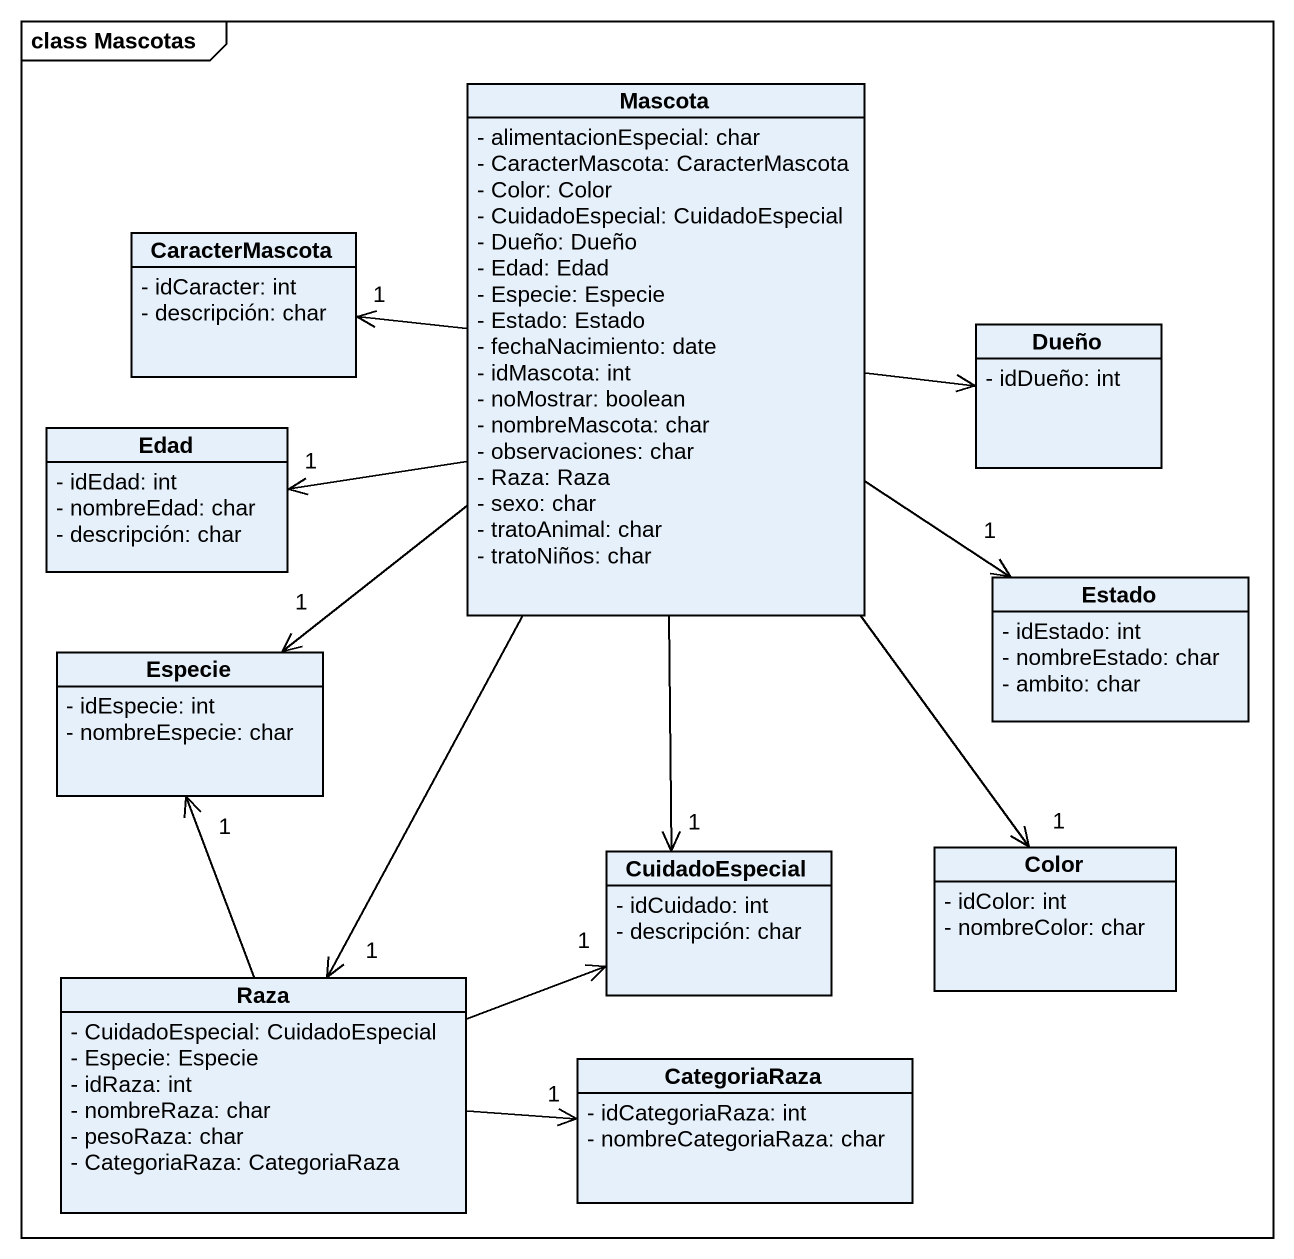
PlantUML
@startuml
mainframe class Mascotas
hide circle
hide empty members
skinparam classAttributeIconSize 0
class Mascota {
  - alimentacionEspecial: char
  - CaracterMascota: CaracterMascota
  - Color: Color
  - CuidadoEspecial: CuidadoEspecial
  - Dueño: Dueño
  - Edad: Edad
  - Especie: Especie
  - Estado: Estado
  - fechaNacimiento: date
  - idMascota: int
  - noMostrar: boolean
  - nombreMascota: char
  - observaciones: char
  - Raza: Raza
  - sexo: char
  - tratoAnimal: char
  - tratoNiños: char
}
class CaracterMascota {
  - idCaracter: int
  - descripción: char
}
class Dueño {
  - idDueño: int
}
class Edad {
  - idEdad: int
  - nombreEdad: char
  - descripción: char
}
class Estado {
  - idEstado: int
  - nombreEstado: char
  - ambito: char
}
class Especie {
  - idEspecie: int
  - nombreEspecie: char
}
class CuidadoEspecial {
  - idCuidado: int
  - descripción: char
}
class Color {
  - idColor: int
  - nombreColor: char
}
class Raza {
  - CuidadoEspecial: CuidadoEspecial
  - Especie: Especie
  - idRaza: int
  - nombreRaza: char
  - pesoRaza: char
  - CategoriaRaza: CategoriaRaza
}
class CategoriaRaza {
  - idCategoriaRaza: int
  - nombreCategoriaRaza: char
}
Mascota -left-> "1" CaracterMascota
Mascota -right-> Dueño
Mascota -left-> "1" Edad
Mascota --> "1" Estado
Mascota --> "1" Especie
Mascota --> "1" CuidadoEspecial
Mascota --> "1" Color
Mascota --> "1" Raza
Raza -up-> "1" Especie
Raza -right-> "1" CuidadoEspecial
Raza -right-> "1" CategoriaRaza
@enduml
